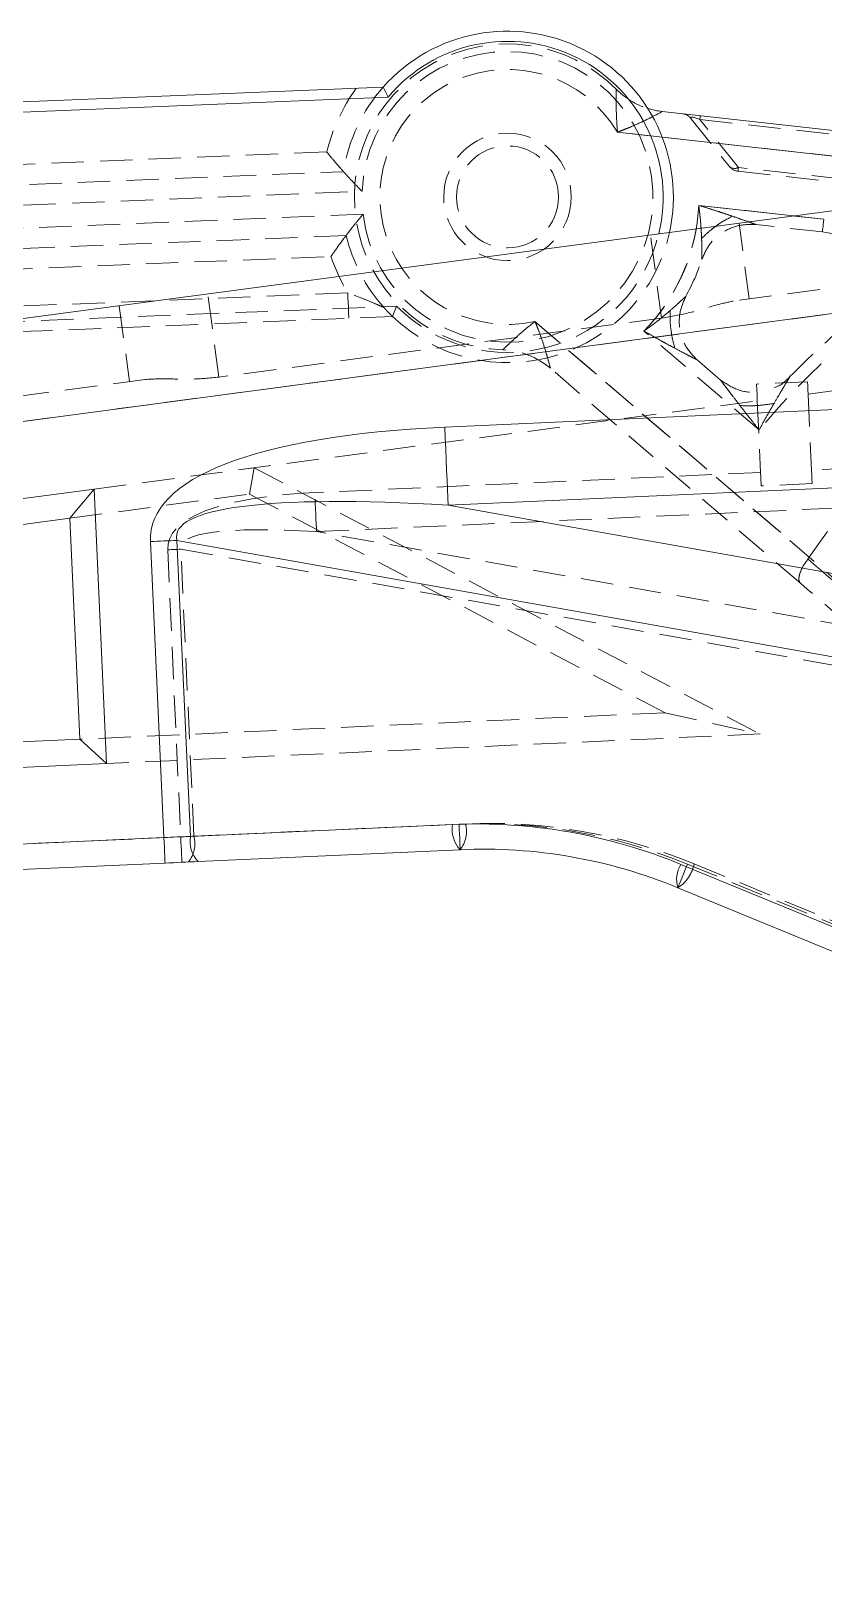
# Model space of a CAD drawing. Header units: millimetres. Extents: x 0 to 1189, y 0 to 841.
# Drawn here: x 585.2 to 616.3, y 506.7 to 567.8 of the extents above; entities that cross this region are included whole.
import ezdxf

# ---------------------------------------------------------------- set-up
doc = ezdxf.new("R2010")
doc.units = ezdxf.units.MM
doc.linetypes.add('HIDDEN', pattern=[1.905, 1.27, -0.635])

msp = doc.modelspace()

# ---------------------------------------------------------------- linework, layer by layer
at = {"color": 7, "linetype": 'Continuous', "lineweight": 15}
for p, q in [((461.535, 559.951), (599.039, 565.566)), ((599.229, 565.173), (461.904, 559.566)), ((599.039, 565.566), (599.229, 565.173)), ((609.974, 564.611), (629.51, 562.437)), ((509.743, 546.469), (633.846, 563.015)), ((634.374, 559.05), (507.085, 542.079)), ((601.448, 552.23), (665.946, 555.153)), ((682.991, 552.858), (601.586, 549.169)), ((587.708, 549.802), (550.893, 544.893)), ((586.759, 548.666), (587.708, 549.802)), ((588.196, 539.039), (587.708, 549.802)), ((601.586, 549.169), (620.953, 545.728)), ((586.759, 548.666), (552.875, 544.149)), ((587.152, 539.993), (586.759, 548.666)), ((590.446, 536.138), (589.92, 547.745)), ((620.058, 542.62), (590.955, 547.792)), ((590.955, 547.792), (591.481, 536.185)), ((557.687, 538.658), (587.152, 539.993)), ((587.152, 539.993), (588.196, 539.039)), ((557.252, 537.637), (588.196, 539.039)), ((591.481, 536.185), (601.751, 536.65)), ((518.539, 532.88), (590.446, 536.138)), ((590.492, 535.139), (518.584, 531.881)), ((602.055, 535.663), (591.784, 535.198)), ((610.706, 535.086), (620.584, 531.014)), ((620.461, 530.101), (610.584, 534.174))]:
    msp.add_line(p, q, dxfattribs=at)
at = {"color": 7, "linetype": 'HIDDEN', "lineweight": 0}
for p, q in [((608.217, 563.8), (669.641, 556.966)), ((609.972, 563.605), (608.217, 563.8)), ((611.097, 564.338), (612.605, 562.453)), ((611.448, 564.299), (666.312, 558.195)), ((612.956, 562.414), (611.448, 564.299)), ((596.825, 563.023), (463.949, 557.597)), ((463.354, 556.772), (597.485, 562.249)), ((612.94, 562.268), (664.41, 556.542)), ((664.426, 556.688), (612.956, 562.414)), ((480.26, 556.662), (598.214, 561.479)), ((616.305, 560.385), (611.402, 560.93)), ((598.25, 560.579), (480.296, 555.763)), ((635.025, 560.146), (612.757, 557.177)), ((613.379, 557.26), (612.982, 560.234)), ((616.249, 559.888), (613.647, 560.177)), ((615.112, 560.517), (616.305, 560.385)), ((597.587, 559.752), (463.456, 554.275)), ((609.948, 556.508), (609.513, 559.771)), ((464.116, 553.501), (596.993, 558.927)), ((516.829, 543.378), (634.374, 559.05)), ((597.651, 557.502), (465.042, 552.087)), ((592.601, 554.195), (592.166, 557.458)), ((615.687, 553.532), (646.652, 557.661)), ((599.406, 556.573), (579.401, 555.756)), ((583.729, 556.333), (599.564, 556.98)), ((588.697, 556.996), (589.094, 554.022)), ((609.948, 556.508), (592.601, 554.195)), ((599.406, 556.573), (599.564, 556.98)), ((604.986, 556.378), (615.736, 547.131)), ((628.93, 535.782), (604.986, 556.378)), ((613.767, 552.122), (609.257, 556.002)), ((611.337, 554.871), (612.242, 554.093)), ((589.716, 554.105), (553.283, 549.247)), ((615.4, 546.1), (605.59, 554.539)), ((615.687, 553.532), (615.823, 550.548)), ((587.708, 549.802), (613.697, 553.267)), ((613.697, 553.267), (613.825, 550.457)), ((657.468, 552.435), (615.823, 550.548)), ((587.708, 549.802), (593.977, 550.638)), ((593.793, 549.604), (593.977, 550.638)), ((593.977, 550.638), (613.811, 540.2)), ((613.825, 550.457), (596.358, 549.666)), ((596.427, 548.135), (657.538, 550.904)), ((615.847, 550.018), (613.849, 549.927)), ((586.759, 548.666), (593.793, 549.604)), ((593.793, 549.604), (610.082, 541.032)), ((621.175, 543.737), (596.427, 548.135)), ((590.594, 547.423), (591.104, 536.168)), ((591.111, 547.447), (620.727, 542.183)), ((591.621, 536.191), (591.111, 547.447)), ((615.736, 547.131), (615.684, 547.06)), ((610.082, 541.032), (587.152, 539.993)), ((610.082, 541.032), (613.811, 540.2)), ((613.811, 540.2), (588.196, 539.039)), ((602.01, 536.662), (525.288, 533.186)), ((602.268, 536.674), (591.621, 536.191)), ((591.104, 536.168), (518.539, 532.88)), ((626.203, 528.815), (610.965, 535.098)), ((621.235, 530.982), (611.223, 535.11))]:
    msp.add_line(p, q, dxfattribs=at)
at = {"color": 8, "linetype": 'Continuous', "lineweight": 15}
for p, q in [((625.396, 561.889), (609.972, 563.605)), ((611.402, 560.93), (615.112, 560.517))]:
    msp.add_line(p, q, dxfattribs=at)
at = {"color": 7, "linetype": 'HIDDEN', "lineweight": 0, "flags": 128}
for points in [[(611.448, 564.299), (611.452, 564.332), (611.455, 564.361), (611.458, 564.386), (611.46, 564.407), (611.462, 564.423), (611.464, 564.435), (611.464, 564.442), (611.465, 564.445)], [(611.465, 564.445), (611.464, 564.442), (611.464, 564.435), (611.462, 564.423), (611.46, 564.407), (611.458, 564.386), (611.455, 564.361), (611.452, 564.332), (611.448, 564.299)], [(612.94, 562.268), (612.94, 562.271), (612.941, 562.278), (612.942, 562.29), (612.944, 562.306), (612.947, 562.327), (612.949, 562.352), (612.953, 562.381), (612.956, 562.414)], [(612.956, 562.414), (612.953, 562.381), (612.949, 562.352), (612.947, 562.327), (612.944, 562.306), (612.942, 562.29), (612.941, 562.278), (612.94, 562.271), (612.94, 562.268)], [(616.305, 560.385), (616.294, 560.288), (616.284, 560.195), (616.274, 560.109), (616.266, 560.033), (616.259, 559.972), (616.254, 559.926), (616.251, 559.897), (616.249, 559.888)], [(616.249, 559.888), (616.251, 559.897), (616.254, 559.926), (616.259, 559.972), (616.266, 560.033), (616.274, 560.109), (616.284, 560.195), (616.294, 560.288), (616.305, 560.385)], [(597.692, 556.503), (597.691, 556.522), (597.689, 556.579), (597.685, 556.672), (597.68, 556.796), (597.674, 556.947), (597.667, 557.12), (597.659, 557.307), (597.651, 557.502)], [(615.666, 554.013), (614.665, 553.968), (613.668, 553.923)], [(613.697, 553.267), (613.687, 553.486), (613.677, 553.705), (613.668, 553.923)], [(615.687, 553.532), (615.68, 553.693), (615.673, 553.853), (615.666, 554.013)], [(613.849, 549.927), (613.846, 549.992), (613.843, 550.057), (613.84, 550.123), (613.837, 550.19), (613.834, 550.256), (613.831, 550.323), (613.828, 550.39), (613.825, 550.457)], [(615.823, 550.548), (615.826, 550.481), (615.829, 550.414), (615.832, 550.347), (615.835, 550.28), (615.838, 550.214), (615.841, 550.148), (615.844, 550.083), (615.847, 550.018)], [(596.427, 548.135), (596.42, 548.284), (596.413, 548.45), (596.404, 548.629), (596.396, 548.822), (596.387, 549.024), (596.377, 549.233), (596.367, 549.448), (596.358, 549.666)], [(591.111, 547.447), (591.048, 547.444), (590.984, 547.441), (590.919, 547.438), (590.855, 547.435), (590.79, 547.432), (590.725, 547.429), (590.659, 547.426), (590.594, 547.423)], [(602.01, 536.662), (602.019, 536.467), (602.027, 536.28), (602.035, 536.107), (602.042, 535.956), (602.047, 535.831), (602.052, 535.739), (602.054, 535.682), (602.055, 535.663)], [(591.621, 536.191), (591.558, 536.188), (591.494, 536.185), (591.429, 536.183), (591.365, 536.18), (591.3, 536.177), (591.235, 536.174), (591.169, 536.171), (591.104, 536.168)], [(591.149, 535.169), (591.148, 535.188), (591.146, 535.245), (591.142, 535.337), (591.136, 535.461), (591.129, 535.613), (591.121, 535.785), (591.113, 535.973), (591.104, 536.168)], [(610.965, 535.098), (610.89, 534.918), (610.819, 534.744), (610.753, 534.585), (610.695, 534.444), (610.648, 534.329), (610.613, 534.244), (610.591, 534.191), (610.584, 534.174)]]:
    msp.add_lwpolyline(points, dxfattribs=at)
at = {"color": 8, "linetype": 'Continuous', "lineweight": 15, "flags": 128}
msp.add_lwpolyline([(611.304, 560.01), (611.34, 560.246), (611.402, 560.93)], dxfattribs=at)
at = {"color": 7, "linetype": 'Continuous', "lineweight": 15, "flags": 128}
for points in [[(601.586, 549.169), (601.573, 549.467), (601.558, 549.798), (601.541, 550.158), (601.524, 550.542), (601.506, 550.946), (601.487, 551.366), (601.467, 551.795), (601.448, 552.23)], [(589.92, 547.745), (590.051, 547.751), (590.182, 547.757), (590.312, 547.763), (590.442, 547.769), (590.571, 547.774), (590.7, 547.78), (590.828, 547.786), (590.955, 547.792)], [(590.446, 536.138), (590.577, 536.144), (590.708, 536.15), (590.838, 536.156), (590.968, 536.162), (591.097, 536.167), (591.226, 536.173), (591.354, 536.179), (591.481, 536.185)], [(590.492, 535.139), (590.491, 535.158), (590.488, 535.215), (590.484, 535.307), (590.478, 535.432), (590.472, 535.583), (590.464, 535.756), (590.455, 535.943), (590.446, 536.138)], [(591.784, 535.198), (591.626, 535.19), (591.466, 535.183), (591.305, 535.176), (591.144, 535.169), (590.981, 535.161), (590.818, 535.154), (590.655, 535.146), (590.492, 535.139)]]:
    msp.add_lwpolyline(points, dxfattribs=at)
at = {"color": 7, "linetype": 'HIDDEN', "lineweight": 0}
for radius in [2.5, 2]:
    msp.add_circle((603.909, 561.261), radius, dxfattribs=at)
at = {"color": 7, "linetype": 'Continuous', "lineweight": 15}
for centre, radius, start, end in [((603.909, 561.261), 6.5, 347.64953, 138.52522), ((603.909, 561.261), 6.1, 346.28008, 140.10652), ((610.306, 567.592), 3, 252.54866, 263.65161), ((602.921, 536.47), 1.183, 171.22412, 222.98681), ((602.702, 515.672), 21, 67.59438, 92.59438), ((592.65, 536.004), 1.183, 171.22484, 222.98609), ((602.96, 515.683), 20, 67.59438, 92.59438), ((611.641, 534.496), 1.106, 147.7376, 196.96186), ((935.479, 451.263), 320, 166.07387, 185.60026)]:
    msp.add_arc(centre, radius, start, end, dxfattribs=at)
at = {"color": 7, "linetype": 'HIDDEN', "lineweight": 0}
for centre, radius, start, end in [((603.909, 561.261), 6, 44.70917, 268.24153), ((603.909, 561.261), 5.7, 186.86634, 177.81022), ((603.909, 561.261), 5, 30.52151, 282.42919), ((603.909, 561.261), 5, 30.52151, 282.42919), ((603.909, 561.261), 7.3, 144.28177, 166.02902), ((603.909, 561.261), 6.5, 138.52522, 171.25079), ((610.306, 567.592), 3, 224.70917, 252.54866), ((610.707, 564.026), 0.5, 38.65161, 83.65161), ((612.809, 562.686), 0.309, 228.7973, 298.50844), ((612.995, 562.765), 0.5, 218.65161, 263.65161), ((603.909, 561.261), 7.5, 315.47653, 357.47416), ((603.909, 561.261), 6.5, 193.42577, 221.85948), ((603.909, 561.261), 6.5, 226.15134, 347.64953), ((603.909, 561.261), 6.1, 224.57004, 346.28008), ((603.909, 561.261), 7.5, 315.47653, 350.39886), ((616.028, 557.9), 2, 309.68702, 83.65161), ((603.909, 561.261), 7.3, 198.64755, 210.9879), ((603.909, 561.261), 8, 330.83605, 342.11465), ((636.509, 533.22), 25, 21.11203, 146.19119), ((636.509, 533.22), 29.571, 129.68702, 140.26792), ((636.509, 533.22), 29.571, 129.68702, 140.26792), ((636.509, 533.22), 30.071, 129.68702, 135.72372), ((603.633, 552.265), 3, 49.29909, 88.24153), ((602.96, 515.683), 21, 67.59438, 92.59438), ((601.12, 536.388), 1.183, 322.20459, 13.96255), ((603.219, 515.695), 21, 67.59438, 92.59438), ((590.473, 535.906), 1.183, 322.20411, 13.96336), ((609.836, 535.371), 1.412, 301.98035, 349.33075)]:
    msp.add_arc(centre, radius, start, end, dxfattribs=at)
for centre, major_axis, ratio, start_param, end_param in [((612.112, 563.87), (1.029, -0.508), 0.109552, 2.324163, 3.371361), ((612.112, 563.87), (1.029, -0.508), 0.109552, 2.324163, 3.371361), ((606.18, 544.884), (15.571, -2.767), 0.252923, 2.297473, 3.198398), ((606.18, 544.884), (15.073, -2.679), 0.13064, 2.297473, 3.198398)]:
    msp.add_ellipse(centre, major_axis=major_axis, ratio=ratio, start_param=start_param, end_param=end_param, dxfattribs=at)
at = {"color": 7, "linetype": 'Continuous', "lineweight": 15}
for major_axis, ratio, start_param, end_param in [((-31.142, 5.534), 0.252923, 5.439065, 6.33999), ((30.146, -5.357), 0.13064, 2.297473, 3.198398)]:
    msp.add_ellipse((621.092, 542.667), major_axis=major_axis, ratio=ratio, start_param=start_param, end_param=end_param, dxfattribs=at)
at = {"color": 7, "linetype": 'HIDDEN', "lineweight": 0}
for points, knots in [([(608.217, 563.8), (608.216, 563.802), (608.216, 563.809), (608.213, 563.857), (608.208, 563.929), (608.2, 564.05), (608.189, 564.237), (608.172, 564.576), (608.165, 564.905), (608.166, 565.199), (608.169, 565.333), (608.172, 565.441), (608.173, 565.478), (608.173, 565.481), (608.173, 565.482)], [0, 0, 0, 0, 0.003262, 0.009757, 0.066139, 0.103196, 0.177557, 0.325671, 0.579042, 0.649671, 0.817831, 0.846453, 0.972332, 1, 1, 1, 1]), ([(608.173, 565.482), (608.173, 565.481), (608.173, 565.478), (608.172, 565.441), (608.169, 565.333), (608.166, 565.199), (608.165, 564.905), (608.172, 564.576), (608.189, 564.237), (608.2, 564.05), (608.208, 563.929), (608.213, 563.857), (608.216, 563.809), (608.216, 563.802), (608.217, 563.8)], [0, 0, 0, 0, 0.027668, 0.153547, 0.182169, 0.350329, 0.420959, 0.674329, 0.822443, 0.896804, 0.933861, 0.990243, 0.996738, 1, 1, 1, 1]), ([(608.217, 563.8), (608.219, 563.801), (608.225, 563.803), (608.286, 563.826), (608.404, 563.87), (608.631, 563.961), (608.994, 564.115), (609.342, 564.28), (609.657, 564.44), (609.817, 564.525), (609.932, 564.588), (609.97, 564.609), (609.973, 564.61), (609.974, 564.611)], [0, 0, 0, 0, 0.002974, 0.008915, 0.082191, 0.161242, 0.317808, 0.585107, 0.659462, 0.829788, 0.876214, 0.974768, 1, 1, 1, 1]), ([(609.514, 564.367), (609.496, 564.358), (609.314, 564.266), (608.993, 564.115), (608.631, 563.961), (608.404, 563.87), (608.286, 563.826), (608.225, 563.803), (608.219, 563.801), (608.217, 563.8)], [0, 0, 0, 0, 0.047638, 0.482713, 0.737551, 0.86622, 0.985489, 0.99516, 1, 1, 1, 1]), ([(597.485, 562.249), (597.479, 562.256), (597.469, 562.268), (597.38, 562.367), (597.231, 562.538), (597.033, 562.77), (596.89, 562.944), (596.827, 563.022), (596.825, 563.023)], [0, 0, 0, 0, 0.158362, 0.316141, 0.525839, 0.7888, 0.99594, 1, 1, 1, 1]), ([(598.214, 561.479), (598.212, 561.48), (598.131, 561.561), (597.961, 561.734), (597.742, 561.966), (597.589, 562.134), (597.501, 562.231), (597.49, 562.243), (597.485, 562.249)], [0, 0, 0, 0, 0.0038687, 0.2353214, 0.4949963, 0.6948959, 0.8471942, 1, 1, 1, 1]), ([(611.402, 560.93), (611.403, 560.927), (611.433, 560.715), (611.468, 560.398), (611.5, 559.967), (611.51, 559.748), (611.515, 559.631)], [0, 0, 0, 0, 0.0077199, 0.4911747, 0.730257, 1, 1, 1, 1]), ([(612.725, 560.503), (612.602, 560.545), (612.414, 560.608), (612.102, 560.711), (611.787, 560.811), (611.534, 560.89), (611.405, 560.929), (611.402, 560.93)], [0, 0, 0, 0, 0.282057, 0.428529, 0.710467, 0.992749, 1, 1, 1, 1]), ([(598.25, 560.579), (598.249, 560.578), (598.175, 560.49), (598.019, 560.304), (597.82, 560.055), (597.681, 559.875), (597.602, 559.771), (597.592, 559.758), (597.587, 559.752)], [0, 0, 0, 0, 0.003867, 0.235327, 0.494998, 0.694893, 0.847194, 1, 1, 1, 1]), ([(611.515, 559.631), (611.602, 559.717), (611.777, 559.888), (612.079, 560.123), (612.399, 560.336), (612.616, 560.448), (612.725, 560.503)], [0, 0, 0, 0, 0.249998, 0.499994, 0.749995, 1, 1, 1, 1]), ([(613.647, 560.177), (613.418, 560.18), (612.959, 560.185), (612.321, 559.899), (611.798, 559.435), (611.615, 559.014), (611.523, 558.804)], [0, 0, 0, 0, 0.249999, 0.500001, 0.749999, 1, 1, 1, 1]), ([(613.647, 560.177), (613.646, 560.178), (613.644, 560.178), (613.624, 560.186), (613.555, 560.211), (613.381, 560.274), (613.093, 560.377), (612.856, 560.458), (612.725, 560.503)], [0, 0, 0, 0, 0.030063, 0.062493, 0.140731, 0.314054, 0.621648, 1, 1, 1, 1]), ([(613.354, 560.283), (613.377, 560.275), (613.457, 560.247), (613.555, 560.211), (613.624, 560.186), (613.644, 560.178), (613.646, 560.178), (613.647, 560.177)], [0, 0, 0, 0, 0.176088, 0.630792, 0.836012, 0.921111, 1, 1, 1, 1]), ([(597.587, 559.752), (597.582, 559.745), (597.572, 559.732), (597.492, 559.626), (597.357, 559.443), (597.179, 559.196), (597.051, 559.011), (596.994, 558.928), (596.993, 558.927)], [0, 0, 0, 0, 0.158365, 0.316145, 0.525837, 0.788804, 0.995949, 1, 1, 1, 1]), ([(611.515, 559.631), (611.51, 559.747), (611.505, 559.882), (611.495, 560.017), (611.494, 560.035)], [0, 0, 0, 0, 0.866673, 1, 1, 1, 1]), ([(612.074, 560.112), (611.975, 560.038), (611.774, 559.886), (611.602, 559.717), (611.515, 559.631)], [0, 0, 0, 0, 0.492713, 1, 1, 1, 1]), ([(611.523, 558.804), (611.523, 558.807), (611.523, 558.812), (611.524, 558.867), (611.525, 559.006), (611.525, 559.273), (611.519, 559.5), (611.515, 559.631)], [0, 0, 0, 0, 0.061511, 0.132795, 0.287702, 0.589511, 1, 1, 1, 1]), ([(611.515, 559.631), (611.519, 559.5), (611.525, 559.273), (611.525, 559.006), (611.524, 558.867), (611.523, 558.812), (611.523, 558.807), (611.523, 558.804)], [0, 0, 0, 0, 0.4104246, 0.7122459, 0.8671858, 0.9384681, 1, 1, 1, 1]), ([(599.068, 556.923), (599.065, 556.925), (599.056, 556.929), (598.993, 556.956), (598.866, 557.012), (598.613, 557.121), (598.185, 557.302), (597.835, 557.433), (597.651, 557.502)], [0, 0, 0, 0, 0.059457, 0.155938, 0.197262, 0.395085, 0.680942, 1, 1, 1, 1]), ([(609.948, 556.508), (610.325, 556.574), (611.077, 556.704), (612.056, 557.026), (612.527, 557.127), (612.757, 557.177)], [0, 0, 0, 0, 0.339855, 0.678972, 1, 1, 1, 1]), ([(610.284, 556.804), (610.382, 556.891), (610.553, 557.041), (610.748, 557.223), (610.85, 557.318), (610.889, 557.356), (610.893, 557.36), (610.895, 557.362)], [0, 0, 0, 0, 0.410418, 0.712253, 0.867195, 0.938467, 1, 1, 1, 1]), ([(610.895, 557.362), (610.893, 557.36), (610.889, 557.356), (610.85, 557.318), (610.749, 557.223), (610.554, 557.041), (610.383, 556.891), (610.284, 556.805)], [0, 0, 0, 0, 0.061513, 0.132791, 0.287712, 0.589516, 1, 1, 1, 1]), ([(610.895, 557.362), (610.804, 557.152), (610.621, 556.731), (610.638, 556.032), (610.862, 555.37), (611.179, 555.038), (611.337, 554.871)], [0, 0, 0, 0, 0.25, 0.499999, 0.75, 1, 1, 1, 1]), ([(599.406, 556.573), (599.395, 556.584), (599.372, 556.605), (599.219, 556.758), (599.105, 556.883), (599.069, 556.922), (599.068, 556.923)], [0, 0, 0, 0, 0.419374, 0.829757, 0.99432, 1, 1, 1, 1]), ([(610.284, 556.805), (610.196, 556.729), (610.028, 556.586), (609.691, 556.316), (609.435, 556.126), (609.259, 556.004), (609.257, 556.002)], [0, 0, 0, 0, 0.26998, 0.508987, 0.992279, 1, 1, 1, 1]), ([(609.257, 556.002), (609.259, 556.004), (609.435, 556.126), (609.691, 556.316), (610.028, 556.586), (610.195, 556.729), (610.284, 556.804)], [0, 0, 0, 0, 0.007723, 0.49117, 0.730253, 1, 1, 1, 1]), ([(610.471, 555.324), (610.437, 555.442), (610.371, 555.677), (610.309, 556.056), (610.275, 556.438), (610.281, 556.682), (610.284, 556.805)], [0, 0, 0, 0, 0.250004, 0.500005, 0.750003, 1, 1, 1, 1]), ([(610.284, 556.804), (610.281, 556.682), (610.275, 556.438), (610.309, 556.056), (610.371, 555.677), (610.437, 555.442), (610.47, 555.324)], [0, 0, 0, 0, 0.25, 0.499997, 0.750002, 1, 1, 1, 1]), ([(603.725, 555.264), (603.726, 555.264), (603.728, 555.266), (603.754, 555.293), (603.831, 555.368), (603.927, 555.462), (604.142, 555.662), (604.387, 555.882), (604.647, 556.101), (604.791, 556.22), (604.885, 556.296), (604.941, 556.342), (604.978, 556.372), (604.984, 556.376), (604.986, 556.378)], [0, 0, 0, 0, 0.027668, 0.153548, 0.182168, 0.350327, 0.420962, 0.674335, 0.82244, 0.896809, 0.933864, 0.990247, 0.99674, 1, 1, 1, 1]), ([(604.986, 556.378), (604.984, 556.376), (604.978, 556.372), (604.941, 556.342), (604.885, 556.296), (604.791, 556.22), (604.647, 556.101), (604.387, 555.882), (604.142, 555.662), (603.927, 555.462), (603.831, 555.368), (603.754, 555.293), (603.728, 555.266), (603.726, 555.264), (603.725, 555.264)], [0, 0, 0, 0, 0.00326, 0.009753, 0.066136, 0.103191, 0.17756, 0.325665, 0.579037, 0.649673, 0.817832, 0.846452, 0.972332, 1, 1, 1, 1]), ([(604.986, 556.378), (604.986, 556.376), (604.989, 556.369), (605.014, 556.309), (605.062, 556.193), (605.15, 555.965), (605.285, 555.594), (605.401, 555.227), (605.499, 554.887), (605.545, 554.713), (605.578, 554.585), (605.589, 554.543), (605.589, 554.54), (605.59, 554.539)], [0, 0, 0, 0, 0.002971, 0.008916, 0.082193, 0.161239, 0.317802, 0.585109, 0.659459, 0.829788, 0.876213, 0.974768, 1, 1, 1, 1]), ([(605.59, 554.539), (605.589, 554.54), (605.589, 554.543), (605.578, 554.585), (605.545, 554.713), (605.499, 554.887), (605.401, 555.227), (605.285, 555.594), (605.15, 555.965), (605.062, 556.193), (605.014, 556.309), (604.989, 556.369), (604.986, 556.376), (604.986, 556.378)], [0, 0, 0, 0, 0.025232, 0.123787, 0.170212, 0.340541, 0.414892, 0.682198, 0.838761, 0.917807, 0.991084, 0.997029, 1, 1, 1, 1]), ([(610.47, 555.324), (610.356, 555.386), (610.182, 555.48), (609.894, 555.639), (609.606, 555.801), (609.376, 555.933), (609.259, 556), (609.257, 556.002)], [0, 0, 0, 0, 0.2820555, 0.4285322, 0.7104726, 0.9927504, 1, 1, 1, 1]), ([(609.257, 556.002), (609.259, 556), (609.376, 555.933), (609.606, 555.801), (609.894, 555.639), (610.182, 555.48), (610.356, 555.386), (610.471, 555.324)], [0, 0, 0, 0, 0.0072472, 0.2894294, 0.5712745, 0.7177014, 1, 1, 1, 1]), ([(611.337, 554.871), (611.337, 554.872), (611.335, 554.873), (611.315, 554.883), (611.25, 554.916), (611.085, 555), (610.814, 555.141), (610.592, 555.259), (610.47, 555.324)], [0, 0, 0, 0, 0.03006, 0.062493, 0.140733, 0.314055, 0.621642, 1, 1, 1, 1]), ([(610.471, 555.324), (610.593, 555.259), (610.814, 555.141), (611.085, 555), (611.25, 554.916), (611.315, 554.883), (611.335, 554.873), (611.337, 554.872), (611.337, 554.871)], [0, 0, 0, 0, 0.378425, 0.686008, 0.859288, 0.937501, 0.969932, 1, 1, 1, 1]), ([(589.716, 554.105), (589.965, 554.117), (590.463, 554.141), (591.502, 554.09), (592.241, 554.161), (592.601, 554.195)], [0, 0, 0, 0, 0.339541, 0.67801, 1, 1, 1, 1]), ([(613.021, 553.078), (612.928, 553.199), (612.748, 553.432), (612.514, 553.737), (612.353, 553.948), (612.273, 554.052), (612.25, 554.083), (612.243, 554.092), (612.242, 554.093), (612.242, 554.093)], [0, 0, 0, 0, 0.327337, 0.633348, 0.839207, 0.928085, 0.966323, 0.98345, 1, 1, 1, 1]), ([(612.242, 554.093), (612.45, 553.953), (612.866, 553.672), (613.523, 553.557), (613.89, 553.665), (614.016, 553.702)], [0, 0, 0, 0, 0.396264, 0.792529, 1, 1, 1, 1]), ([(612.242, 554.093), (612.242, 554.093), (612.243, 554.092), (612.25, 554.083), (612.273, 554.052), (612.426, 553.851), (612.692, 553.505), (612.929, 553.198), (613.021, 553.078)], [0, 0, 0, 0, 0.01657, 0.033724, 0.072031, 0.161059, 0.672185, 1, 1, 1, 1]), ([(614.978, 554.213), (614.977, 554.212), (614.975, 554.208), (614.955, 554.175), (614.836, 553.98), (614.616, 553.616), (614.428, 553.293), (614.353, 553.163)], [0, 0, 0, 0, 0.033213, 0.070586, 0.156001, 0.661753, 1, 1, 1, 1]), ([(614.353, 553.163), (614.429, 553.293), (614.574, 553.543), (614.764, 553.861), (614.894, 554.076), (614.955, 554.174), (614.975, 554.208), (614.977, 554.212), (614.978, 554.213)], [0, 0, 0, 0, 0.337591, 0.646004, 0.844284, 0.929541, 0.966837, 1, 1, 1, 1]), ([(614.357, 553.782), (614.359, 553.783), (614.605, 553.841), (614.792, 554.028), (614.978, 554.213)], [0, 0, 0, 0, 0.009498, 1, 1, 1, 1]), ([(613.021, 553.078), (613.245, 553.072), (613.691, 553.059), (614.132, 553.128), (614.353, 553.163)], [0, 0, 0, 0, 0.499996, 1, 1, 1, 1]), ([(614.353, 553.163), (614.132, 553.128), (613.691, 553.059), (613.245, 553.071), (613.021, 553.078)], [0, 0, 0, 0, 0.499999, 1, 1, 1, 1]), ([(613.767, 552.122), (613.765, 552.124), (613.58, 552.36), (613.33, 552.68), (613.085, 552.996), (613.021, 553.078)], [0, 0, 0, 0, 0.008412, 0.7413, 1, 1, 1, 1]), ([(613.021, 553.078), (613.085, 552.996), (613.33, 552.68), (613.58, 552.36), (613.765, 552.124), (613.767, 552.122)], [0, 0, 0, 0, 0.258563, 0.991587, 1, 1, 1, 1]), ([(614.353, 553.163), (614.293, 553.059), (614.096, 552.718), (613.902, 552.369), (613.769, 552.125), (613.767, 552.122)], [0, 0, 0, 0, 0.3033487, 0.9914576, 1, 1, 1, 1]), ([(613.767, 552.122), (613.769, 552.125), (613.902, 552.369), (614.096, 552.718), (614.293, 553.059), (614.353, 553.163)], [0, 0, 0, 0, 0.008544, 0.696782, 1, 1, 1, 1]), ([(615.4, 546.1), (615.4, 546.101), (615.38, 546.118), (615.336, 546.179), (615.318, 546.325), (615.375, 546.55), (615.496, 546.803), (615.621, 546.974), (615.684, 547.06)], [0, 0, 0, 0, 0.004887, 0.136185, 0.368251, 0.584177, 0.791927, 1, 1, 1, 1]), ([(615.684, 547.06), (615.685, 547.059), (616.978, 545.932), (619.156, 544.052), (621.332, 542.152), (622.211, 541.384)], [0, 0, 0, 0, 0.000447, 0.596077, 1, 1, 1, 1]), ([(623.079, 539.496), (621.893, 540.516), (619.327, 542.723), (616.773, 544.919), (615.4, 546.1)], [0, 0, 0, 0, 0.462306, 1, 1, 1, 1])]:
    msp.add_open_spline(points, degree=3, knots=knots, dxfattribs=at)
at = {"color": 8, "linetype": 'Continuous', "lineweight": 15}
for points, knots in [([(609.974, 564.611), (609.973, 564.61), (609.97, 564.609), (609.932, 564.588), (609.817, 564.525), (609.675, 564.449), (609.542, 564.382), (609.514, 564.367)], [0, 0, 0, 0, 0.065432, 0.321003, 0.441395, 0.883084, 1, 1, 1, 1]), ([(611.494, 560.035), (611.488, 560.121), (611.467, 560.416), (611.433, 560.715), (611.403, 560.927), (611.402, 560.93)], [0, 0, 0, 0, 0.28682, 0.988791, 1, 1, 1, 1]), ([(612.725, 560.503), (612.617, 560.447), (612.401, 560.334), (612.179, 560.196), (612.077, 560.115), (612.074, 560.112)], [0, 0, 0, 0, 0.492928, 0.98584, 1, 1, 1, 1]), ([(612.725, 560.503), (612.857, 560.458), (613.072, 560.384), (613.275, 560.311), (613.354, 560.283)], [0, 0, 0, 0, 0.611445, 1, 1, 1, 1])]:
    msp.add_open_spline(points, degree=3, knots=knots, dxfattribs=at)
at = {"color": 7, "linetype": 'Continuous', "lineweight": 15}
msp.add_open_spline([(611.402, 560.93), (611.405, 560.929), (611.534, 560.89), (611.787, 560.811), (612.102, 560.711), (612.415, 560.608), (612.602, 560.545), (612.725, 560.503)], degree=3, knots=[0, 0, 0, 0, 0.007249, 0.289436, 0.571279, 0.717701, 1, 1, 1, 1], dxfattribs=at)

doc.saveas('drawing.dxf')
